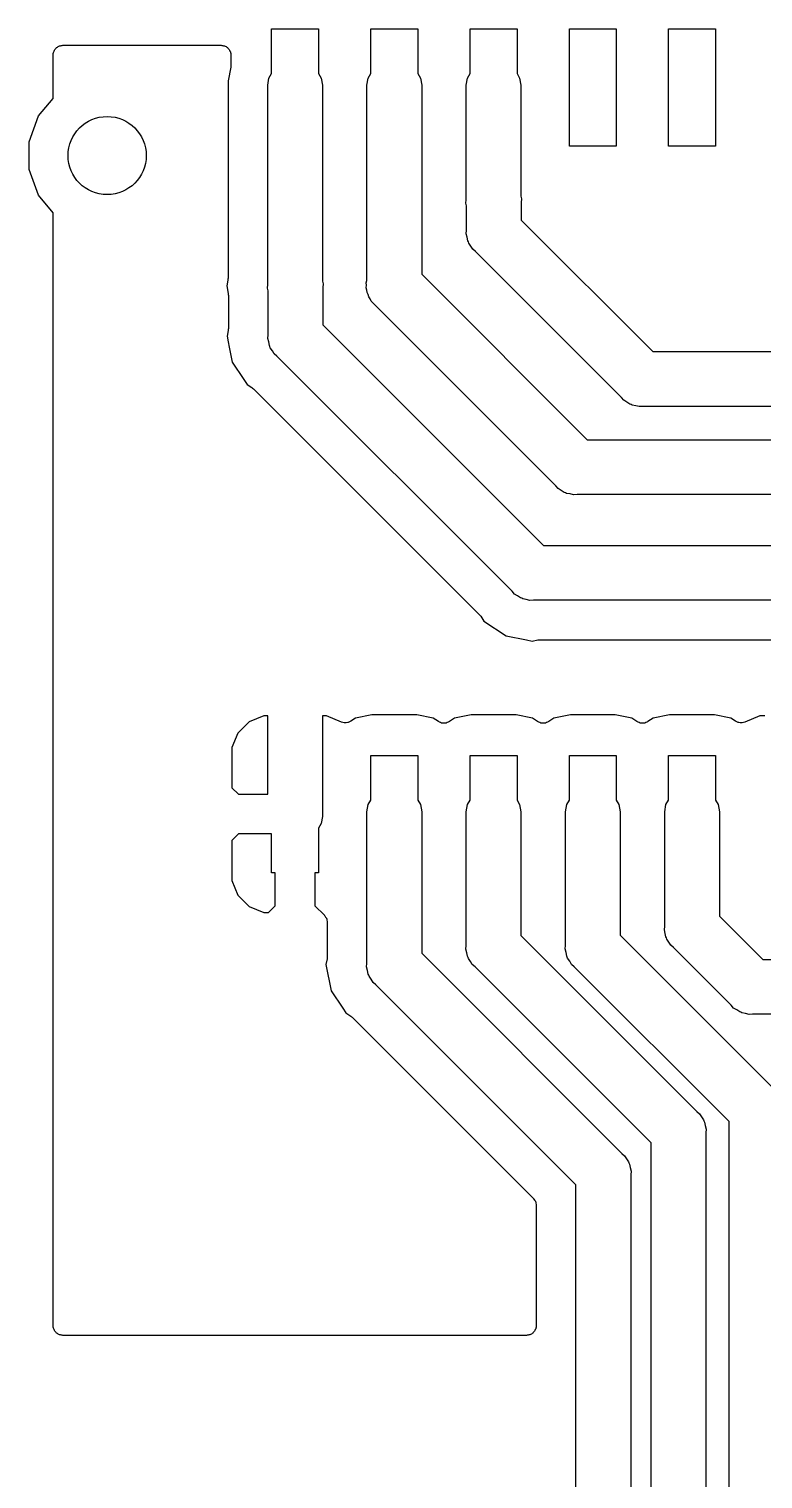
# Model space of a CAD drawing. Extents: x 66 to 115.1, y -104 to -36.7.
# Drawn here: x 65.99 to 75.38, y -55.3 to -36.74 of the extents above; entities that cross this region are included whole.
import ezdxf

# ---------------------------------------------------------------- set-up
doc = ezdxf.new("R2010")
doc.units = 0
doc.header["$MEASUREMENT"] = 0
doc.layers.add('BLACK', color=7, linetype='CONTINUOUS')

msp = doc.modelspace()

# ---------------------------------------------------------------- linework, layer by layer
at = {"layer": 'BLACK', "linetype": 'CONTINUOUS'}
for p, q in [((69.095, -37.3096), (69.095, -36.74)), ((69.095, -36.74), (69.695, -36.74)), ((69.695, -36.74), (69.695, -37.3096)), ((70.365, -37.3096), (70.365, -36.74)), ((70.365, -36.74), (70.965, -36.74)), ((70.965, -36.74), (70.965, -37.3096)), ((71.635, -37.3096), (71.635, -36.74)), ((71.635, -36.74), (72.235, -36.74)), ((72.235, -36.74), (72.235, -37.3096)), ((72.905, -38.24), (72.905, -36.74)), ((72.905, -36.74), (73.505, -36.74)), ((73.505, -36.74), (73.505, -38.24)), ((74.175, -38.24), (74.175, -36.74)), ((74.175, -36.74), (74.775, -36.74)), ((74.775, -36.74), (74.775, -38.24)), ((66.298, -37.075), (66.2999, -37.0641)), ((66.298, -37.629), (66.298, -37.075)), ((66.2999, -37.0529), (66.3037, -37.0425)), ((66.2999, -37.0641), (66.2999, -37.0529)), ((66.3037, -37.0425), (66.3057, -37.0316)), ((66.3057, -37.0316), (66.3112, -37.0219)), ((66.3112, -37.0219), (66.315, -37.0115)), ((66.315, -37.0115), (66.3222, -37.003)), ((66.3222, -37.003), (66.3277, -36.9934)), ((66.3277, -36.9934), (66.3362, -36.9862)), ((66.3362, -36.9862), (66.3434, -36.9777)), ((66.3434, -36.9777), (66.353, -36.9722)), ((66.353, -36.9722), (66.3615, -36.965)), ((66.3615, -36.965), (66.3719, -36.9612)), ((66.3719, -36.9612), (66.3816, -36.9557)), ((66.3816, -36.9557), (66.3925, -36.9537)), ((66.3925, -36.9537), (66.4029, -36.9499)), ((66.4029, -36.9499), (66.4141, -36.9499)), ((66.4141, -36.9499), (66.425, -36.948)), ((66.425, -36.948), (68.4476, -36.948)), ((68.4476, -36.948), (68.4585, -36.9499)), ((68.4585, -36.9499), (68.4696, -36.9499)), ((68.4696, -36.9499), (68.4801, -36.9537)), ((68.4801, -36.9537), (68.491, -36.9557)), ((68.491, -36.9557), (68.5006, -36.9612)), ((68.5006, -36.9612), (68.5111, -36.965)), ((68.5111, -36.965), (68.5196, -36.9722)), ((68.5196, -36.9722), (68.5292, -36.9777)), ((68.5292, -36.9777), (68.5363, -36.9862)), ((68.5363, -36.9862), (68.5448, -36.9934)), ((68.5448, -36.9934), (68.5504, -37.003)), ((68.5504, -37.003), (68.5575, -37.0115)), ((68.5575, -37.0115), (68.5613, -37.0219)), ((68.5613, -37.0219), (68.5669, -37.0316)), ((68.5669, -37.0316), (68.5688, -37.0425)), ((68.5688, -37.0425), (68.5726, -37.0529)), ((68.5726, -37.0529), (68.5726, -37.0641)), ((68.5726, -37.0641), (68.5746, -37.075)), ((68.5746, -37.075), (68.5746, -37.2042)), ((68.5721, -37.2289), (68.537, -37.4055)), ((68.5724, -37.2165), (68.5721, -37.2289)), ((68.5746, -37.2042), (68.5724, -37.2165)), ((68.537, -37.4055), (68.537, -39.9308)), ((69.045, -37.4594), (69.061, -37.3684)), ((69.045, -40.0125), (69.045, -37.4594)), ((69.061, -37.3684), (69.095, -37.3096)), ((69.695, -37.3096), (69.729, -37.3684)), ((69.729, -37.3684), (69.745, -37.4594)), ((69.745, -37.4594), (69.745, -39.9681)), ((70.315, -37.4594), (70.331, -37.3684)), ((70.315, -39.9476), (70.315, -37.4594)), ((70.331, -37.3684), (70.365, -37.3096)), ((70.965, -37.3096), (70.999, -37.3684)), ((70.999, -37.3684), (71.015, -37.4594)), ((71.015, -37.4594), (71.015, -39.88)), ((71.585, -37.4594), (71.601, -37.3684)), ((71.585, -38.9247), (71.585, -37.4594)), ((71.601, -37.3684), (71.635, -37.3096)), ((72.235, -37.3096), (72.269, -37.3684)), ((72.269, -37.3684), (72.285, -37.4594)), ((72.285, -37.4594), (72.285, -38.8803)), ((66.1106, -37.8523), (66.298, -37.629)), ((65.99, -38.1837), (66.1106, -37.8523)), ((65.99, -38.5363), (65.99, -38.1837)), ((73.505, -38.24), (72.905, -38.24)), ((74.775, -38.24), (74.175, -38.24)), ((66.1106, -38.8677), (65.99, -38.5363)), ((66.298, -39.091), (66.1106, -38.8677)), ((71.581, -38.971), (71.585, -38.9247)), ((71.59, -39.0047), (71.581, -38.971)), ((72.285, -38.8803), (72.294, -38.914)), ((72.294, -38.914), (72.29, -38.9603)), ((72.29, -38.9603), (72.29, -39.185)), ((66.298, -53.335), (66.298, -39.091)), ((71.59, -39.3147), (71.59, -39.0047)), ((71.586, -39.361), (71.59, -39.3147)), ((72.29, -39.185), (73.975, -40.87)), ((71.598, -39.4058), (71.586, -39.361)), ((71.606, -39.4516), (71.598, -39.4058)), ((71.6139, -39.4651), (71.606, -39.4516)), ((71.6179, -39.4802), (71.6139, -39.4651)), ((71.6445, -39.5182), (71.6179, -39.4802)), ((71.6677, -39.5584), (71.6445, -39.5182)), ((71.7033, -39.5883), (71.6677, -39.5584)), ((73.5717, -41.4567), (71.7033, -39.5883)), ((71.015, -39.88), (73.135, -42)), ((68.5346, -39.9556), (68.5202, -40.0278)), ((68.5202, -40.0278), (68.5396, -40.1252)), ((68.5348, -39.9431), (68.5346, -39.9556)), ((68.537, -39.9308), (68.5348, -39.9431)), ((69.041, -40.0588), (69.045, -40.0125)), ((69.05, -40.0925), (69.041, -40.0588)), ((69.745, -39.9681), (69.754, -40.0018)), ((69.754, -40.0018), (69.75, -40.0481)), ((69.75, -40.0481), (69.75, -40.525)), ((70.306, -39.989), (70.314, -39.959)), ((70.3087, -40.02), (70.306, -39.989)), ((70.306, -40.051), (70.3087, -40.02)), ((70.314, -40.081), (70.306, -40.051)), ((70.314, -39.959), (70.315, -39.9476)), ((70.3167, -40.112), (70.314, -40.081)), ((68.5396, -40.1252), (68.5398, -40.1377)), ((68.5398, -40.1377), (68.542, -40.15)), ((68.542, -40.15), (68.542, -40.573)), ((69.05, -40.6547), (69.05, -40.0925)), ((70.3299, -40.1402), (70.3167, -40.112)), ((70.3379, -40.1702), (70.3299, -40.1402)), ((70.3557, -40.1957), (70.3379, -40.1702)), ((70.3689, -40.2238), (70.3557, -40.1957)), ((70.3909, -40.2458), (70.3689, -40.2238)), ((72.7317, -42.5867), (70.3909, -40.2458)), ((68.5396, -40.5978), (68.5252, -40.67)), ((68.5398, -40.5853), (68.5396, -40.5978)), ((68.542, -40.573), (68.5398, -40.5853)), ((69.75, -40.525), (72.575, -43.35)), ((68.5252, -40.67), (68.5396, -40.7422)), ((68.5396, -40.7422), (68.5396, -40.7422)), ((68.5396, -40.7422), (68.5532, -40.8109)), ((68.5532, -40.8109), (68.5532, -40.8109)), ((68.5532, -40.8109), (68.5918, -41.0048)), ((69.046, -40.701), (69.05, -40.6547)), ((69.058, -40.7458), (69.046, -40.701)), ((69.066, -40.7916), (69.058, -40.7458)), ((69.0739, -40.8051), (69.066, -40.7916)), ((69.0779, -40.8202), (69.0739, -40.8051)), ((69.1045, -40.8582), (69.0779, -40.8202)), ((68.5918, -41.0048), (68.7405, -41.2273)), ((69.1277, -40.8984), (69.1045, -40.8582)), ((69.1633, -40.9283), (69.1277, -40.8984)), ((72.1717, -43.9367), (69.1633, -40.9283)), ((73.975, -40.87), (81.3747, -40.87)), ((68.7405, -41.2273), (68.7405, -41.2273)), ((68.7405, -41.2273), (68.7814, -41.2886)), ((68.7814, -41.2886), (68.8427, -41.3295)), ((68.8427, -41.3295), (68.8517, -41.3381)), ((68.8517, -41.3381), (68.8619, -41.3453)), ((68.8619, -41.3453), (71.7547, -44.2381)), ((73.6016, -41.4923), (73.5717, -41.4567)), ((73.6418, -41.5155), (73.6016, -41.4923)), ((73.6798, -41.5421), (73.6418, -41.5155)), ((73.6949, -41.5461), (73.6798, -41.5421)), ((73.7084, -41.554), (73.6949, -41.5461)), ((73.7542, -41.562), (73.7084, -41.554)), ((73.799, -41.574), (73.7542, -41.562)), ((73.8453, -41.57), (73.799, -41.574)), ((81.245, -41.57), (73.8453, -41.57)), ((73.135, -42), (80.8047, -42)), ((72.7616, -42.6223), (72.7317, -42.5867)), ((72.8018, -42.6455), (72.7616, -42.6223)), ((72.8398, -42.6721), (72.8018, -42.6455)), ((72.8549, -42.6761), (72.8398, -42.6721)), ((72.8684, -42.684), (72.8549, -42.6761)), ((72.9142, -42.692), (72.8684, -42.684)), ((72.959, -42.704), (72.9142, -42.692)), ((73.0053, -42.7), (72.959, -42.704)), ((80.675, -42.7), (73.0053, -42.7)), ((72.575, -43.35), (79.9947, -43.35)), ((72.2016, -43.9723), (72.1717, -43.9367)), ((72.2418, -43.9955), (72.2016, -43.9723)), ((72.2798, -44.0221), (72.2418, -43.9955)), ((72.2949, -44.0261), (72.2798, -44.0221)), ((72.3084, -44.034), (72.2949, -44.0261)), ((72.3542, -44.042), (72.3084, -44.034)), ((72.399, -44.054), (72.3542, -44.042)), ((72.4453, -44.05), (72.399, -44.054)), ((79.865, -44.05), (72.4453, -44.05)), ((71.7547, -44.2381), (71.7619, -44.2483)), ((71.7619, -44.2483), (71.7705, -44.2573)), ((71.7705, -44.2573), (71.8114, -44.3186)), ((71.8114, -44.3186), (72.0952, -44.5082)), ((72.0952, -44.5082), (72.3578, -44.5604)), ((72.3578, -44.5604), (72.3578, -44.5604)), ((72.3578, -44.5604), (72.43, -44.5748)), ((72.43, -44.5748), (72.5022, -44.5604)), ((72.5022, -44.5604), (72.5147, -44.5602)), ((72.5147, -44.5602), (72.527, -44.558)), ((72.527, -44.558), (79.602, -44.558)), ((68.8072, -45.6093), (68.6643, -45.7522)), ((68.994, -45.532), (68.8072, -45.6093)), ((69.045, -45.532), (68.994, -45.532)), ((69.045, -46.536), (69.045, -45.532)), ((69.796, -45.532), (69.745, -45.532)), ((69.745, -45.532), (69.745, -46.8206)), ((69.9894, -45.6121), (69.796, -45.532)), ((70.007, -45.616), (69.9894, -45.6121)), ((70.0242, -45.621), (70.007, -45.616)), ((70.0284, -45.6207), (70.0242, -45.621)), ((70.0325, -45.6216), (70.0284, -45.6207)), ((70.0503, -45.6193), (70.0325, -45.6216)), ((70.0682, -45.6181), (70.0503, -45.6193)), ((70.0721, -45.6164), (70.0682, -45.6181)), ((70.0762, -45.6159), (70.0721, -45.6164)), ((70.0921, -45.6076), (70.0762, -45.6159)), ((70.1086, -45.6004), (70.0921, -45.6076)), ((70.1668, -45.5615), (70.1086, -45.6004)), ((70.3775, -45.5196), (70.1668, -45.5615)), ((70.9525, -45.5196), (70.3775, -45.5196)), ((71.1632, -45.5615), (70.9525, -45.5196)), ((71.2294, -45.6057), (71.1632, -45.5615)), ((71.2371, -45.6091), (71.2294, -45.6057)), ((71.2438, -45.614), (71.2371, -45.6091)), ((71.2571, -45.6179), (71.2438, -45.614)), ((71.2698, -45.6235), (71.2571, -45.6179)), ((71.2782, -45.624), (71.2698, -45.6235)), ((71.2862, -45.6264), (71.2782, -45.624)), ((71.3, -45.6255), (71.2862, -45.6264)), ((71.3138, -45.6264), (71.3, -45.6255)), ((71.3218, -45.624), (71.3138, -45.6264)), ((71.3302, -45.6235), (71.3218, -45.624)), ((71.3429, -45.6179), (71.3302, -45.6235)), ((71.3562, -45.614), (71.3429, -45.6179)), ((71.3629, -45.6091), (71.3562, -45.614)), ((71.3706, -45.6057), (71.3629, -45.6091)), ((71.4368, -45.5615), (71.3706, -45.6057)), ((71.6475, -45.5196), (71.4368, -45.5615)), ((72.2225, -45.5196), (71.6475, -45.5196)), ((72.4332, -45.5615), (72.2225, -45.5196)), ((72.4994, -45.6057), (72.4332, -45.5615)), ((72.5071, -45.6091), (72.4994, -45.6057)), ((72.5138, -45.614), (72.5071, -45.6091)), ((72.5271, -45.6179), (72.5138, -45.614)), ((72.5398, -45.6235), (72.5271, -45.6179)), ((72.5482, -45.624), (72.5398, -45.6235)), ((72.5562, -45.6264), (72.5482, -45.624)), ((72.57, -45.6255), (72.5562, -45.6264)), ((72.5838, -45.6264), (72.57, -45.6255)), ((72.5918, -45.624), (72.5838, -45.6264)), ((72.6002, -45.6235), (72.5918, -45.624)), ((72.6129, -45.6179), (72.6002, -45.6235)), ((72.6262, -45.614), (72.6129, -45.6179)), ((72.6329, -45.6091), (72.6262, -45.614)), ((72.6406, -45.6057), (72.6329, -45.6091)), ((72.7068, -45.5615), (72.6406, -45.6057)), ((72.9175, -45.5196), (72.7068, -45.5615)), ((73.4925, -45.5196), (72.9175, -45.5196)), ((73.7032, -45.5615), (73.4925, -45.5196)), ((73.7694, -45.6057), (73.7032, -45.5615)), ((73.7771, -45.6091), (73.7694, -45.6057)), ((73.7838, -45.614), (73.7771, -45.6091)), ((73.7971, -45.6179), (73.7838, -45.614)), ((73.8098, -45.6235), (73.7971, -45.6179)), ((73.8182, -45.624), (73.8098, -45.6235)), ((73.8262, -45.6264), (73.8182, -45.624)), ((73.84, -45.6255), (73.8262, -45.6264)), ((73.8538, -45.6264), (73.84, -45.6255)), ((73.8618, -45.624), (73.8538, -45.6264)), ((73.8702, -45.6235), (73.8618, -45.624)), ((73.8829, -45.6179), (73.8702, -45.6235)), ((73.8962, -45.614), (73.8829, -45.6179)), ((73.9029, -45.6091), (73.8962, -45.614)), ((73.9106, -45.6057), (73.9029, -45.6091)), ((73.9768, -45.5615), (73.9106, -45.6057)), ((74.1875, -45.5196), (73.9768, -45.5615)), ((74.7625, -45.5196), (74.1875, -45.5196)), ((74.9732, -45.5615), (74.7625, -45.5196)), ((75.0314, -45.6004), (74.9732, -45.5615)), ((75.0479, -45.6076), (75.0314, -45.6004)), ((75.0638, -45.6159), (75.0479, -45.6076)), ((75.0679, -45.6164), (75.0638, -45.6159)), ((75.0718, -45.6181), (75.0679, -45.6164)), ((75.0897, -45.6193), (75.0718, -45.6181)), ((75.1075, -45.6216), (75.0897, -45.6193)), ((75.1116, -45.6207), (75.1075, -45.6216)), ((75.1158, -45.621), (75.1116, -45.6207)), ((75.133, -45.616), (75.1158, -45.621)), ((75.1506, -45.6121), (75.133, -45.616)), ((75.344, -45.532), (75.1506, -45.6121)), ((75.4066, -45.532), (75.344, -45.532)), ((68.6643, -45.7522), (68.587, -45.939)), ((68.587, -45.939), (68.587, -46.4516)), ((70.365, -46.6096), (70.365, -46.04)), ((70.365, -46.04), (70.965, -46.04)), ((70.965, -46.04), (70.965, -46.6096)), ((71.635, -46.6096), (71.635, -46.04)), ((71.635, -46.04), (72.235, -46.04)), ((72.235, -46.04), (72.235, -46.6096)), ((72.905, -46.6096), (72.905, -46.04)), ((72.905, -46.04), (73.505, -46.04)), ((73.505, -46.04), (73.505, -46.6096)), ((74.175, -46.6096), (74.175, -46.04)), ((74.175, -46.04), (74.775, -46.04)), ((74.775, -46.04), (74.775, -46.6096)), ((68.587, -46.4516), (68.6714, -46.536)), ((68.6714, -46.536), (69.045, -46.536)), ((70.315, -46.7594), (70.331, -46.6684)), ((70.315, -48.6997), (70.315, -46.7594)), ((70.331, -46.6684), (70.365, -46.6096)), ((70.965, -46.6096), (70.999, -46.6684)), ((70.999, -46.6684), (71.015, -46.7594)), ((71.015, -46.7594), (71.015, -48.57)), ((71.585, -46.7594), (71.601, -46.6684)), ((71.585, -48.4725), (71.585, -46.7594)), ((71.601, -46.6684), (71.635, -46.6096)), ((72.235, -46.6096), (72.269, -46.6684)), ((72.269, -46.6684), (72.285, -46.7594)), ((72.285, -46.7594), (72.285, -48.3428)), ((72.855, -46.7594), (72.871, -46.6684)), ((72.855, -48.4697), (72.855, -46.7594)), ((72.871, -46.6684), (72.905, -46.6096)), ((73.505, -46.6096), (73.539, -46.6684)), ((73.539, -46.6684), (73.555, -46.7594)), ((73.555, -46.7594), (73.555, -48.34)), ((74.125, -46.7594), (74.141, -46.6684)), ((74.125, -48.2247), (74.125, -46.7594)), ((74.141, -46.6684), (74.175, -46.6096)), ((74.775, -46.6096), (74.809, -46.6684)), ((74.809, -46.6684), (74.825, -46.7594)), ((74.825, -46.7594), (74.825, -48.095)), ((69.729, -46.9116), (69.695, -46.9704)), ((69.745, -46.8206), (69.729, -46.9116)), ((68.6714, -47.044), (68.587, -47.1284)), ((68.587, -47.1284), (68.587, -47.641)), ((69.095, -47.044), (68.6714, -47.044)), ((69.095, -47.54), (69.095, -47.044)), ((69.695, -46.9704), (69.695, -47.54)), ((68.587, -47.641), (68.6643, -47.8278)), ((69.141, -47.54), (69.095, -47.54)), ((69.141, -47.9636), (69.141, -47.54)), ((69.695, -47.54), (69.649, -47.54)), ((69.649, -47.54), (69.649, -47.9636)), ((68.6643, -47.8278), (68.8072, -47.9707)), ((68.8072, -47.9707), (68.994, -48.048)), ((68.994, -48.048), (69.0566, -48.048)), ((69.0566, -48.048), (69.141, -47.9636)), ((69.649, -47.9636), (69.7698, -48.0844)), ((69.7698, -48.0844), (69.773, -48.089)), ((69.773, -48.089), (69.7773, -48.0926)), ((69.7773, -48.0926), (69.7856, -48.107)), ((69.7856, -48.107), (69.7951, -48.1206)), ((69.7951, -48.1206), (69.7965, -48.126)), ((69.7965, -48.126), (69.7993, -48.1308)), ((69.7993, -48.1308), (69.8022, -48.1472)), ((69.8022, -48.1472), (69.8065, -48.1632)), ((69.8065, -48.1632), (69.806, -48.1687)), ((69.806, -48.1687), (69.807, -48.1743)), ((69.807, -48.1743), (69.807, -48.618)), ((74.121, -48.271), (74.125, -48.2247)), ((74.825, -48.095), (75.38, -48.65)), ((72.285, -48.3428), (74.5367, -50.5945)), ((73.555, -48.34), (75.5367, -50.3217)), ((74.133, -48.3158), (74.121, -48.271)), ((74.141, -48.3616), (74.133, -48.3158)), ((74.1489, -48.3751), (74.141, -48.3616)), ((74.1529, -48.3902), (74.1489, -48.3751)), ((74.1795, -48.4282), (74.1529, -48.3902)), ((74.2027, -48.4684), (74.1795, -48.4282)), ((69.807, -48.618), (69.8048, -48.6303)), ((71.015, -48.57), (73.5767, -51.1317)), ((71.581, -48.5188), (71.585, -48.4725)), ((71.593, -48.5636), (71.581, -48.5188)), ((71.601, -48.6094), (71.593, -48.5636)), ((71.6089, -48.6229), (71.601, -48.6094)), ((71.6129, -48.638), (71.6089, -48.6229)), ((72.851, -48.516), (72.855, -48.4697)), ((72.863, -48.5608), (72.851, -48.516)), ((72.871, -48.6066), (72.863, -48.5608)), ((72.8789, -48.6201), (72.871, -48.6066)), ((72.8829, -48.6352), (72.8789, -48.6201)), ((74.2383, -48.4983), (74.2027, -48.4684)), ((74.9767, -49.2367), (74.2383, -48.4983)), ((69.8046, -48.6428), (69.7902, -48.715)), ((69.7902, -48.715), (69.8568, -49.0498)), ((69.8048, -48.6303), (69.8046, -48.6428)), ((70.311, -48.746), (70.315, -48.6997)), ((70.323, -48.7908), (70.311, -48.746)), ((70.331, -48.8366), (70.323, -48.7908)), ((71.6395, -48.676), (71.6129, -48.638)), ((71.6628, -48.7163), (71.6395, -48.676)), ((71.6983, -48.7461), (71.6628, -48.7163)), ((73.95, -50.9978), (71.6983, -48.7461)), ((72.9095, -48.6732), (72.8829, -48.6352)), ((72.9327, -48.7134), (72.9095, -48.6732)), ((72.9683, -48.7433), (72.9327, -48.7134)), ((74.95, -50.725), (72.9683, -48.7433)), ((75.38, -48.65), (76.0632, -48.65)), ((70.3389, -48.8501), (70.331, -48.8366)), ((70.3429, -48.8652), (70.3389, -48.8501)), ((70.3695, -48.9032), (70.3429, -48.8652)), ((70.3927, -48.9434), (70.3695, -48.9032)), ((70.4283, -48.9733), (70.3927, -48.9434)), ((72.99, -51.535), (70.4283, -48.9733)), ((69.8568, -49.0498), (70.0055, -49.2723)), ((70.0055, -49.2723), (70.0055, -49.2723)), ((70.0055, -49.2723), (70.0464, -49.3336)), ((70.0464, -49.3336), (70.1077, -49.3745)), ((75.0066, -49.2723), (74.9767, -49.2367)), ((75.0468, -49.2955), (75.0066, -49.2723)), ((75.0848, -49.3221), (75.0468, -49.2955)), ((75.0999, -49.3261), (75.0848, -49.3221)), ((75.1134, -49.334), (75.0999, -49.3261)), ((75.1592, -49.342), (75.1134, -49.334)), ((75.204, -49.354), (75.1592, -49.342)), ((75.2503, -49.35), (75.204, -49.354)), ((76.0632, -49.35), (75.2503, -49.35)), ((70.1077, -49.3745), (70.1167, -49.3831)), ((70.1167, -49.3831), (70.1269, -49.3903)), ((70.1269, -49.3903), (72.4448, -51.7082)), ((74.5367, -50.5945), (74.5723, -50.6244)), ((74.5723, -50.6244), (74.5955, -50.6646)), ((74.5955, -50.6646), (74.6221, -50.7026)), ((74.6221, -50.7026), (74.6261, -50.7177)), ((74.6261, -50.7177), (74.634, -50.7313)), ((74.634, -50.7313), (74.642, -50.777)), ((74.642, -50.777), (74.654, -50.8218)), ((74.654, -50.8218), (74.65, -50.8681)), ((74.95, -60.3747), (74.95, -50.725)), ((73.95, -77.2847), (73.95, -50.9978)), ((74.65, -50.8681), (74.65, -77.155)), ((73.5767, -51.1317), (73.6123, -51.1616)), ((73.6123, -51.1616), (73.6355, -51.2018)), ((73.6355, -51.2018), (73.6621, -51.2398)), ((73.6621, -51.2398), (73.6662, -51.2549)), ((73.6662, -51.2549), (73.674, -51.2685)), ((73.674, -51.2685), (73.682, -51.3142)), ((73.682, -51.3142), (73.6941, -51.359)), ((73.6941, -51.359), (73.69, -51.4053)), ((73.69, -51.4053), (73.69, -90.065)), ((72.99, -90.1947), (72.99, -51.535)), ((72.4448, -51.7082), (72.448, -51.7128)), ((72.448, -51.7128), (72.4523, -51.7164)), ((72.4523, -51.7164), (72.4606, -51.7307)), ((72.4606, -51.7307), (72.4701, -51.7443)), ((72.4701, -51.7443), (72.4716, -51.7497)), ((72.4716, -51.7497), (72.4744, -51.7546)), ((72.4744, -51.7546), (72.4772, -51.7709)), ((72.4772, -51.7709), (72.4815, -51.7869)), ((72.4815, -51.7869), (72.481, -51.7925)), ((72.481, -51.7925), (72.482, -51.798)), ((72.482, -51.798), (72.482, -53.335)), ((66.2999, -53.3459), (66.298, -53.335)), ((66.2999, -53.3571), (66.2999, -53.3459)), ((66.3037, -53.3675), (66.2999, -53.3571)), ((66.3057, -53.3784), (66.3037, -53.3675)), ((66.3112, -53.3881), (66.3057, -53.3784)), ((66.315, -53.3985), (66.3112, -53.3881)), ((66.3222, -53.407), (66.315, -53.3985)), ((66.3277, -53.4166), (66.3222, -53.407)), ((66.3362, -53.4238), (66.3277, -53.4166)), ((66.3434, -53.4323), (66.3362, -53.4238)), ((66.353, -53.4378), (66.3434, -53.4323)), ((66.3615, -53.445), (66.353, -53.4378)), ((66.3719, -53.4488), (66.3615, -53.445)), ((66.3816, -53.4543), (66.3719, -53.4488)), ((72.4081, -53.4488), (72.3984, -53.4543)), ((72.4185, -53.445), (72.4081, -53.4488)), ((72.427, -53.4378), (72.4185, -53.445)), ((72.4366, -53.4323), (72.427, -53.4378)), ((72.4438, -53.4238), (72.4366, -53.4323)), ((72.4523, -53.4166), (72.4438, -53.4238)), ((72.4579, -53.407), (72.4523, -53.4166)), ((72.465, -53.3985), (72.4579, -53.407)), ((72.4688, -53.3881), (72.465, -53.3985)), ((72.4744, -53.3784), (72.4688, -53.3881)), ((72.4763, -53.3675), (72.4744, -53.3784)), ((72.4801, -53.3571), (72.4763, -53.3675)), ((72.482, -53.335), (72.4801, -53.3459)), ((72.4801, -53.3459), (72.4801, -53.3571)), ((66.3925, -53.4563), (66.3816, -53.4543)), ((66.4029, -53.4601), (66.3925, -53.4563)), ((66.4141, -53.4601), (66.4029, -53.4601)), ((66.425, -53.462), (66.4141, -53.4601)), ((72.355, -53.462), (66.425, -53.462)), ((72.3659, -53.4601), (72.355, -53.462)), ((72.3771, -53.4601), (72.3659, -53.4601)), ((72.3875, -53.4563), (72.3771, -53.4601)), ((72.3984, -53.4543), (72.3875, -53.4563))]:
    msp.add_line(p, q, dxfattribs=at)
at = {"layer": 'BLACK'}
msp.add_circle((66.99, -38.36), 0.5, dxfattribs=at)

doc.saveas('drawing.dxf')
